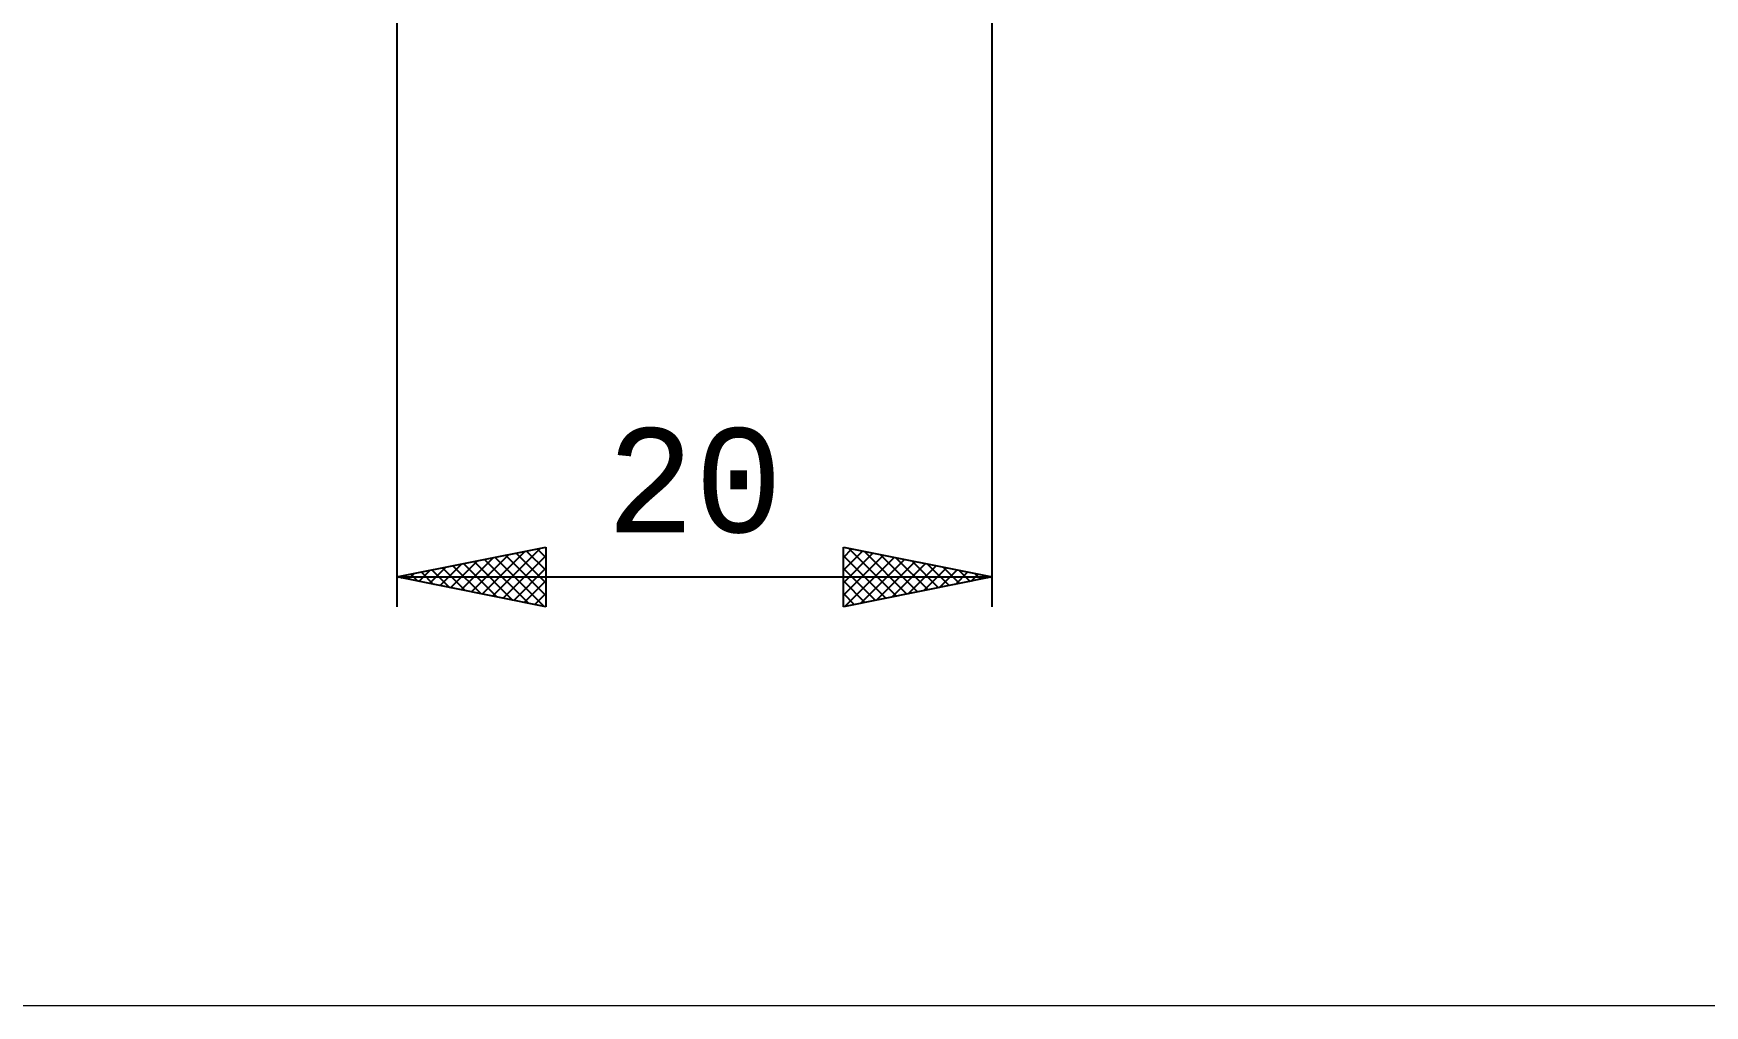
# Model space of a CAD drawing. Header units: millimetres. Extents: x -70 to 85, y -48 to 70.
# Drawn here: x -8.2 to 47.9, y -48.4 to -15.7 of the extents above; entities that cross this region are included whole.
import ezdxf
from ezdxf.enums import TextEntityAlignment as Align

# ---------------------------------------------------------------- set-up
doc = ezdxf.new("R2010")
doc.units = ezdxf.units.MM
doc.header["$LTSCALE"] = 7
doc.layers.add('2', color=7, linetype='CONTINUOUS')
doc.layers.add('INFTOTAL', color=9, linetype='CONTINUOUS')
doc.styles.get("Standard").update_dxf_attribs({"font": 'Monospac821 BT'})

msp = doc.modelspace()

# ---------------------------------------------------------------- linework, layer by layer
at = {"layer": '2', "color": 7, "linetype": 'CONTINUOUS', "lineweight": 25}
for p, q in [((4, -0.685), (4, -35)), ((24, -35), (24, -0.685)), ((4, -34), (9, -33)), ((7.216, -34.643), (8.825, -33.035)), ((8.712, -33.058), (9, -33.345)), ((9, -33), (9, -35)), ((19, -35), (19, -33)), ((19, -33), (24, -34)), ((19, -33.344), (19.286, -33.057)), ((19.173, -33.035), (20.782, -34.644)), ((5.095, -34.219), (5.643, -33.671)), ((5.449, -34.29), (6.173, -33.565)), ((5.802, -34.36), (6.703, -33.459)), ((5.884, -33.623), (6.826, -34.565)), ((6.156, -34.431), (7.234, -33.353)), ((6.238, -33.552), (7.356, -34.671)), ((6.509, -34.502), (7.764, -33.247)), ((6.591, -33.482), (7.887, -34.777)), ((6.863, -34.573), (8.294, -33.141)), ((6.945, -33.411), (8.417, -34.883)), ((7.298, -33.34), (8.947, -34.989)), ((7.57, -34.714), (9, -33.284)), ((7.652, -33.27), (9, -34.618)), ((8.005, -33.199), (9, -34.194)), ((8.359, -33.128), (9, -33.769)), ((19, -33.768), (19.64, -33.128)), ((19, -34.192), (19.993, -33.199)), ((19, -34.616), (20.347, -33.269)), ((19, -33.285), (20.429, -34.714)), ((19.051, -34.99), (20.701, -33.34)), ((19.581, -34.884), (21.054, -33.411)), ((19.704, -33.141), (21.136, -34.573)), ((20.112, -34.778), (21.408, -33.482)), ((20.234, -33.247), (21.489, -34.502)), ((20.642, -34.672), (21.761, -33.552)), ((20.764, -33.353), (21.843, -34.431)), ((21.172, -34.566), (22.115, -33.623)), ((21.295, -33.459), (22.197, -34.361)), ((21.825, -33.565), (22.55, -34.29)), ((22.355, -33.671), (22.904, -34.219)), ((4, -34), (24, -34)), ((9, -35), (4, -34)), ((4.035, -34.007), (4.052, -33.99)), ((4.116, -33.977), (4.174, -34.035)), ((4.388, -34.078), (4.582, -33.884)), ((4.47, -33.906), (4.705, -34.141)), ((4.742, -34.148), (5.112, -33.778)), ((4.823, -33.835), (5.235, -34.247)), ((5.177, -33.765), (5.765, -34.353)), ((5.53, -33.694), (6.296, -34.459)), ((7.924, -34.785), (9, -33.708)), ((8.277, -34.855), (9, -34.133)), ((19, -33.71), (20.075, -34.785)), ((24, -34), (19, -35)), ((19, -34.134), (19.722, -34.856)), ((21.703, -34.459), (22.468, -33.694)), ((22.233, -34.353), (22.822, -33.764)), ((22.763, -34.247), (23.175, -33.835)), ((22.886, -33.777), (23.257, -34.149)), ((23.294, -34.141), (23.529, -33.906)), ((23.416, -33.883), (23.611, -34.078)), ((23.824, -34.035), (23.883, -33.977)), ((23.946, -33.989), (23.964, -34.007)), ((8.631, -34.926), (9, -34.557)), ((19, -34.558), (19.368, -34.926)), ((8.984, -34.997), (9, -34.981)), ((19, -34.983), (19.015, -34.997))]:
    msp.add_line(p, q, dxfattribs=at)
at = {"layer": 'INFTOTAL', "color": 9, "linetype": 'CONTINUOUS', "lineweight": 18}
msp.add_line((-70.4, -48.4), (61.6, -48.4), dxfattribs=at)

# ---------------------------------------------------------------- texts
at = {"layer": '2', "color": 7, "linetype": 'CONTINUOUS', "lineweight": 25}
msp.add_text('20', height=3.5, dxfattribs=at).set_placement((14, -32.5), align=Align.CENTER)

doc.saveas('drawing.dxf')
